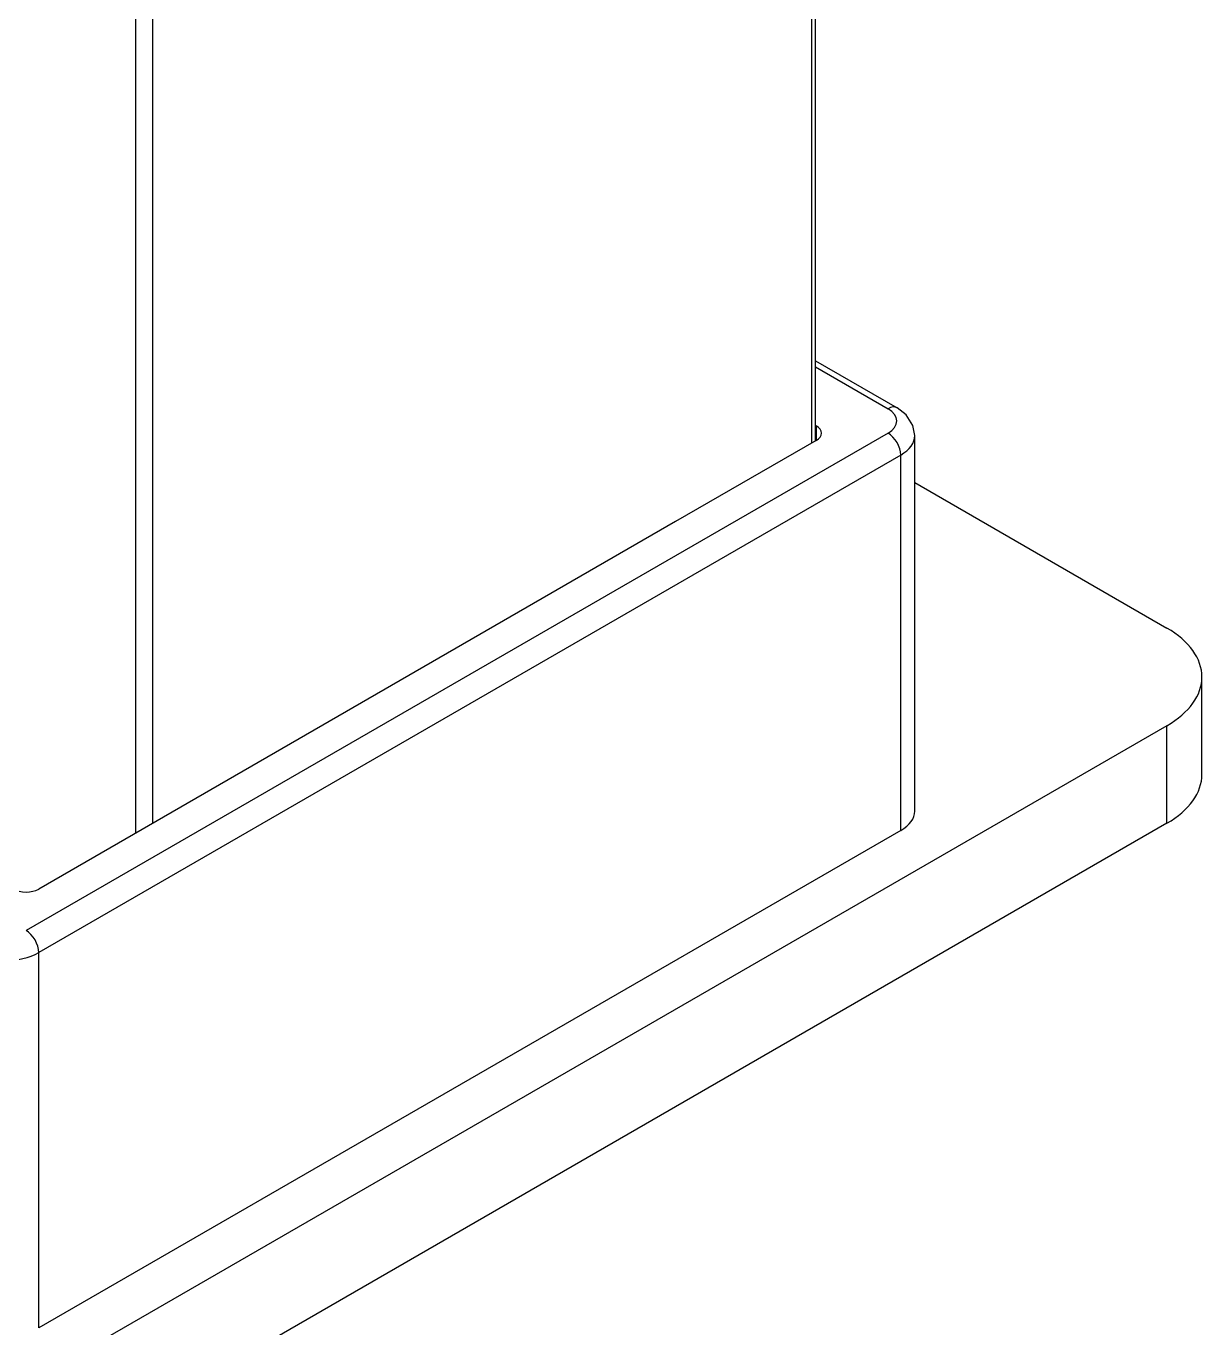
# Model space of a CAD drawing. Header units: millimetres. Extents: x -105 to 105, y -148 to 148.
# Drawn here: x 56.23 to 75.91, y -49.19 to -27.39 of the extents above; entities that cross this region are included whole.
import ezdxf

# ---------------------------------------------------------------- set-up
doc = ezdxf.new("R2010")
doc.units = ezdxf.units.MM
doc.layers.get('0').update_dxf_attribs({"lineweight": 18})

msp = doc.modelspace()

# ---------------------------------------------------------------- linework, layer by layer
at = {"color": 7, "lineweight": 30, "ltscale": 0.404166}
for p, q in [((69.381, -34.368), (69.381, -18.201)), ((58.351, -40.737), (58.351, -24.57))]:
    msp.add_line(p, q, dxfattribs=at)
at = {"color": 7, "lineweight": 30, "ltscale": 0.405362}
msp.add_line((69.44, -34.334), (69.44, -18.12), dxfattribs=at)
at = {"color": 7, "lineweight": 30, "ltscale": 0.408249}
msp.add_line((58.068, -40.9), (58.068, -24.57), dxfattribs=at)
at = {"color": 7, "lineweight": 30, "ltscale": 0.039381}
msp.add_line((69.44, -32.994), (70.804, -33.782), dxfattribs=at)
at = {"color": 7, "lineweight": 30, "ltscale": 0.035051}
msp.add_line((69.44, -33.095), (70.654, -33.796), dxfattribs=at)
at = {"color": 7, "lineweight": 30, "ltscale": 0.098563}
msp.add_line((70.654, -34.205), (67.24, -36.176), dxfattribs=at)
at = {"color": 7, "lineweight": 30, "ltscale": 0.000350185}
msp.add_line((69.44, -34.075), (69.452, -34.082), dxfattribs=at)
at = {"color": 7, "lineweight": 30, "ltscale": 0.006124}
msp.add_line((69.452, -34.082), (69.452, -34.327), dxfattribs=at)
at = {"color": 7, "lineweight": 30, "ltscale": 0.067944}
msp.add_line((69.452, -34.327), (67.099, -35.686), dxfattribs=at)
at = {"color": 7, "lineweight": 30, "ltscale": 0.157175}
for p, q in [((71.101, -40.532), (71.101, -34.245)), ((70.866, -40.859), (70.866, -34.572)), ((56.441, -49.187), (56.441, -42.9))]:
    msp.add_line(p, q, dxfattribs=at)
at = {"color": 7, "lineweight": 30, "ltscale": 0.416413}
for p, q in [((70.866, -34.572), (56.441, -42.9)), ((70.866, -40.859), (56.441, -49.187))]:
    msp.add_line(p, q, dxfattribs=at)
at = {"color": 7, "lineweight": 30, "ltscale": 0.121835}
msp.add_line((71.101, -35.034), (75.321, -37.471), dxfattribs=at)
at = {"color": 7, "lineweight": 30, "ltscale": 0.132681}
msp.add_line((67.099, -35.686), (56.441, -41.839), dxfattribs=at)
at = {"color": 7, "lineweight": 30, "ltscale": 0.153093}
msp.add_line((67.24, -36.176), (56.229, -42.533), dxfattribs=at)
at = {"color": 7, "lineweight": 30, "ltscale": 0.040825}
for p, q in [((75.907, -39.92), (75.907, -38.287)), ((75.321, -40.737), (75.321, -39.104))]:
    msp.add_line(p, q, dxfattribs=at)
at = {"color": 7, "lineweight": 30}
for p, q in [((75.321, -39.104), (53.401, -51.759)), ((75.321, -40.737), (53.401, -53.392))]:
    msp.add_line(p, q, dxfattribs=at)
msp.add_lwpolyline([(71.101, -34.245), (71.07, -34.078), (70.958, -33.901), (70.804, -33.782)], dxfattribs=at)
for centre, major_axis, start_param, end_param in [((70.654, -34.041), (0.15, 0.26), 0, 0.785398), ((70.301, -34), (0.5, 0), 5.497787, 7.068583), ((69.24, -34.205), (0.3, 0), 0, 0.785398), ((69.24, -34.205), (0.3, 0), 5.497787, 6.283185), ((70.654, -34.45), (0.15, -0.26), 0.785398, 2.356194), ((70.301, -34.245), (0.8, 0), 5.497787, 6.283185), ((73.907, -38.287), (2, 0), 0, 0.785398), ((73.907, -38.287), (2, 0), 5.497787, 6.283185), ((73.907, -39.92), (2, 0), 5.497787, 6.283185), ((70.301, -40.532), (0.8, 0), 5.497787, 6.283185), ((56.229, -41.716), (0.3, 0), 3.926991, 5.497787), ((56.229, -42.778), (0.15, -0.26), 0.785398, 2.356194), ((55.876, -42.574), (0.8, 0), 3.926991, 5.497787)]:
    msp.add_ellipse(centre, major_axis=major_axis, ratio=0.57735, start_param=start_param, end_param=end_param, dxfattribs=at)

doc.saveas('drawing.dxf')
